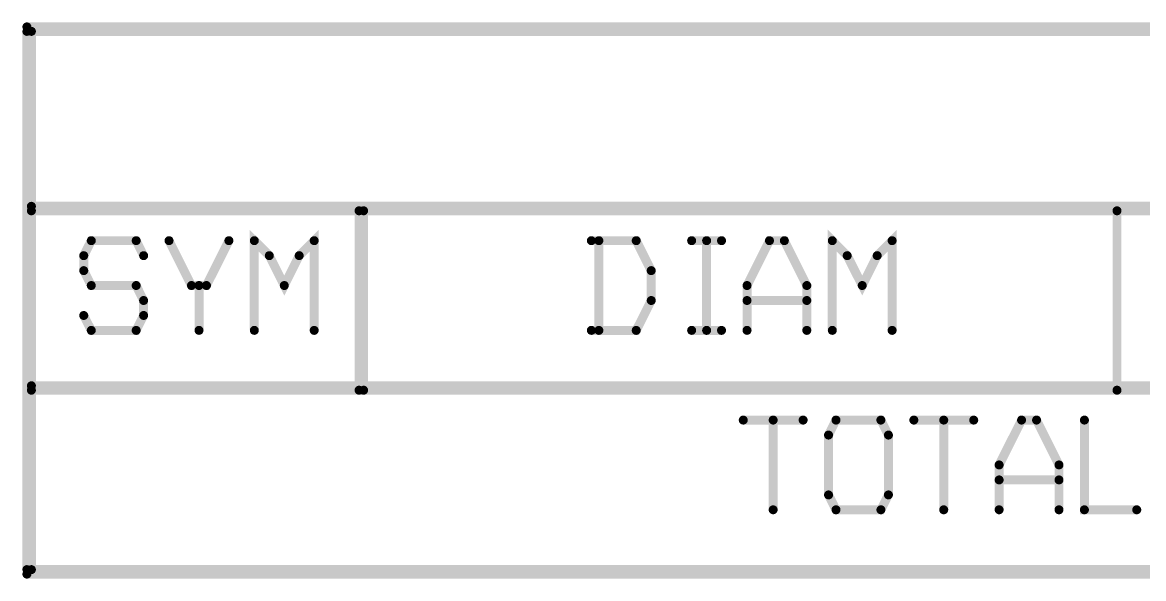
# Model space of a CAD drawing. Extents: x 0.65 to 4.39, y -1.03 to 0.74.
# Drawn here: x 0.648 to 1.897, y -1.031 to -0.411 of the extents above; entities that cross this region are included whole.
import ezdxf

# ---------------------------------------------------------------- set-up
doc = ezdxf.new("R2010")
doc.units = 0
doc.layers.add('7_I-AMG', color=1, linetype='CONTINUOUS')

msp = doc.modelspace()

# ---------------------------------------------------------------- linework, layer by layer
at = {"layer": '7_I-AMG', "const_width": 0.005}
for points in [[(0.6505, -0.416, 1), (0.6555, -0.416, 1), (0.6505, -0.416)], [(0.6505, -0.421, 1), (0.6555, -0.421, 1), (0.6505, -0.421)], [(0.6555, -0.421, 1), (0.6605, -0.421, 1), (0.6555, -0.421)], [(0.6555, -0.421, 1), (0.6605, -0.421, 1), (0.6555, -0.421)], [(0.6555, -0.616, 1), (0.6605, -0.616, 1), (0.6555, -0.616)], [(0.6555, -0.621, 1), (0.6605, -0.621, 1), (0.6555, -0.621)], [(1.0205, -0.621, 1), (1.0255, -0.621, 1), (1.0205, -0.621)], [(1.0255, -0.621, 1), (1.0305, -0.621, 1), (1.0255, -0.621)], [(1.8647, -0.621, 1), (1.8697, -0.621, 1), (1.8647, -0.621)], [(0.7222, -0.6543, 1), (0.7272, -0.6543, 1), (0.7222, -0.6543)], [(0.7222, -0.6543, 1), (0.7272, -0.6543, 1), (0.7222, -0.6543)], [(0.7722, -0.6543, 1), (0.7772, -0.6543, 1), (0.7722, -0.6543)], [(0.7722, -0.6543, 1), (0.7772, -0.6543, 1), (0.7722, -0.6543)], [(0.8088, -0.6543, 1), (0.8138, -0.6543, 1), (0.8088, -0.6543)], [(0.8755, -0.6543, 1), (0.8805, -0.6543, 1), (0.8755, -0.6543)], [(0.9038, -0.6543, 1), (0.9088, -0.6543, 1), (0.9038, -0.6543)], [(0.9038, -0.6543, 1), (0.9088, -0.6543, 1), (0.9038, -0.6543)], [(0.9705, -0.6543, 1), (0.9755, -0.6543, 1), (0.9705, -0.6543)], [(0.9705, -0.6543, 1), (0.9755, -0.6543, 1), (0.9705, -0.6543)], [(1.2792, -0.6543, 1), (1.2842, -0.6543, 1), (1.2792, -0.6543)], [(1.2876, -0.6543, 1), (1.2926, -0.6543, 1), (1.2876, -0.6543)], [(1.3292, -0.6543, 1), (1.3342, -0.6543, 1), (1.3292, -0.6543)], [(1.3292, -0.6543, 1), (1.3342, -0.6543, 1), (1.3292, -0.6543)], [(1.3909, -0.6543, 1), (1.3959, -0.6543, 1), (1.3909, -0.6543)], [(1.4076, -0.6543, 1), (1.4126, -0.6543, 1), (1.4076, -0.6543)], [(1.4242, -0.6543, 1), (1.4292, -0.6543, 1), (1.4242, -0.6543)], [(1.4776, -0.6543, 1), (1.4826, -0.6543, 1), (1.4776, -0.6543)], [(1.4776, -0.6543, 1), (1.4826, -0.6543, 1), (1.4776, -0.6543)], [(1.4942, -0.6543, 1), (1.4992, -0.6543, 1), (1.4942, -0.6543)], [(1.4942, -0.6543, 1), (1.4992, -0.6543, 1), (1.4942, -0.6543)], [(1.5476, -0.6543, 1), (1.5526, -0.6543, 1), (1.5476, -0.6543)], [(1.5476, -0.6543, 1), (1.5526, -0.6543, 1), (1.5476, -0.6543)], [(1.6142, -0.6543, 1), (1.6192, -0.6543, 1), (1.6142, -0.6543)], [(1.6142, -0.6543, 1), (1.6192, -0.6543, 1), (1.6142, -0.6543)], [(0.7138, -0.671, 1), (0.7188, -0.671, 1), (0.7138, -0.671)], [(0.7138, -0.671, 1), (0.7188, -0.671, 1), (0.7138, -0.671)], [(0.7805, -0.671, 1), (0.7855, -0.671, 1), (0.7805, -0.671)], [(0.9205, -0.671, 1), (0.9255, -0.671, 1), (0.9205, -0.671)], [(0.9205, -0.671, 1), (0.9255, -0.671, 1), (0.9205, -0.671)], [(0.9538, -0.671, 1), (0.9588, -0.671, 1), (0.9538, -0.671)], [(0.9538, -0.671, 1), (0.9588, -0.671, 1), (0.9538, -0.671)], [(1.5642, -0.671, 1), (1.5692, -0.671, 1), (1.5642, -0.671)], [(1.5642, -0.671, 1), (1.5692, -0.671, 1), (1.5642, -0.671)], [(1.5976, -0.671, 1), (1.6026, -0.671, 1), (1.5976, -0.671)], [(1.5976, -0.671, 1), (1.6026, -0.671, 1), (1.5976, -0.671)], [(0.7138, -0.6877, 1), (0.7188, -0.6877, 1), (0.7138, -0.6877)], [(0.7138, -0.6877, 1), (0.7188, -0.6877, 1), (0.7138, -0.6877)], [(1.3459, -0.6877, 1), (1.3509, -0.6877, 1), (1.3459, -0.6877)], [(1.3459, -0.6877, 1), (1.3509, -0.6877, 1), (1.3459, -0.6877)], [(0.7222, -0.7043, 1), (0.7272, -0.7043, 1), (0.7222, -0.7043)], [(0.7222, -0.7043, 1), (0.7272, -0.7043, 1), (0.7222, -0.7043)], [(0.7722, -0.7043, 1), (0.7772, -0.7043, 1), (0.7722, -0.7043)], [(0.7722, -0.7043, 1), (0.7772, -0.7043, 1), (0.7722, -0.7043)], [(0.8338, -0.7043, 1), (0.8388, -0.7043, 1), (0.8338, -0.7043)], [(0.8338, -0.7043, 1), (0.8388, -0.7043, 1), (0.8338, -0.7043)], [(0.8422, -0.7043, 1), (0.8472, -0.7043, 1), (0.8422, -0.7043)], [(0.8505, -0.7043, 1), (0.8555, -0.7043, 1), (0.8505, -0.7043)], [(0.8505, -0.7043, 1), (0.8555, -0.7043, 1), (0.8505, -0.7043)], [(0.9372, -0.7043, 1), (0.9422, -0.7043, 1), (0.9372, -0.7043)], [(0.9372, -0.7043, 1), (0.9422, -0.7043, 1), (0.9372, -0.7043)], [(1.4526, -0.7043, 1), (1.4576, -0.7043, 1), (1.4526, -0.7043)], [(1.4526, -0.7043, 1), (1.4576, -0.7043, 1), (1.4526, -0.7043)], [(1.5192, -0.7043, 1), (1.5242, -0.7043, 1), (1.5192, -0.7043)], [(1.5192, -0.7043, 1), (1.5242, -0.7043, 1), (1.5192, -0.7043)], [(1.5809, -0.7043, 1), (1.5859, -0.7043, 1), (1.5809, -0.7043)], [(1.5809, -0.7043, 1), (1.5859, -0.7043, 1), (1.5809, -0.7043)], [(0.7805, -0.721, 1), (0.7855, -0.721, 1), (0.7805, -0.721)], [(0.7805, -0.721, 1), (0.7855, -0.721, 1), (0.7805, -0.721)], [(1.3459, -0.721, 1), (1.3509, -0.721, 1), (1.3459, -0.721)], [(1.3459, -0.721, 1), (1.3509, -0.721, 1), (1.3459, -0.721)], [(1.4526, -0.721, 1), (1.4576, -0.721, 1), (1.4526, -0.721)], [(1.5192, -0.721, 1), (1.5242, -0.721, 1), (1.5192, -0.721)], [(0.7138, -0.7377, 1), (0.7188, -0.7377, 1), (0.7138, -0.7377)], [(0.7805, -0.7377, 1), (0.7855, -0.7377, 1), (0.7805, -0.7377)], [(0.7805, -0.7377, 1), (0.7855, -0.7377, 1), (0.7805, -0.7377)], [(0.7222, -0.7543, 1), (0.7272, -0.7543, 1), (0.7222, -0.7543)], [(0.7222, -0.7543, 1), (0.7272, -0.7543, 1), (0.7222, -0.7543)], [(0.7722, -0.7543, 1), (0.7772, -0.7543, 1), (0.7722, -0.7543)], [(0.7722, -0.7543, 1), (0.7772, -0.7543, 1), (0.7722, -0.7543)], [(0.8422, -0.7543, 1), (0.8472, -0.7543, 1), (0.8422, -0.7543)], [(0.9038, -0.7543, 1), (0.9088, -0.7543, 1), (0.9038, -0.7543)], [(0.9705, -0.7543, 1), (0.9755, -0.7543, 1), (0.9705, -0.7543)], [(1.2792, -0.7543, 1), (1.2842, -0.7543, 1), (1.2792, -0.7543)], [(1.2876, -0.7543, 1), (1.2926, -0.7543, 1), (1.2876, -0.7543)], [(1.3292, -0.7543, 1), (1.3342, -0.7543, 1), (1.3292, -0.7543)], [(1.3292, -0.7543, 1), (1.3342, -0.7543, 1), (1.3292, -0.7543)], [(1.3909, -0.7543, 1), (1.3959, -0.7543, 1), (1.3909, -0.7543)], [(1.4076, -0.7543, 1), (1.4126, -0.7543, 1), (1.4076, -0.7543)], [(1.4242, -0.7543, 1), (1.4292, -0.7543, 1), (1.4242, -0.7543)], [(1.4526, -0.7543, 1), (1.4576, -0.7543, 1), (1.4526, -0.7543)], [(1.5192, -0.7543, 1), (1.5242, -0.7543, 1), (1.5192, -0.7543)], [(1.5476, -0.7543, 1), (1.5526, -0.7543, 1), (1.5476, -0.7543)], [(1.6142, -0.7543, 1), (1.6192, -0.7543, 1), (1.6142, -0.7543)], [(0.6555, -0.816, 1), (0.6605, -0.816, 1), (0.6555, -0.816)], [(0.6555, -0.821, 1), (0.6605, -0.821, 1), (0.6555, -0.821)], [(1.0205, -0.821, 1), (1.0255, -0.821, 1), (1.0205, -0.821)], [(1.0255, -0.821, 1), (1.0305, -0.821, 1), (1.0255, -0.821)], [(1.8647, -0.821, 1), (1.8697, -0.821, 1), (1.8647, -0.821)], [(1.4484, -0.8543, 1), (1.4534, -0.8543, 1), (1.4484, -0.8543)], [(1.4817, -0.8543, 1), (1.4867, -0.8543, 1), (1.4817, -0.8543)], [(1.5151, -0.8543, 1), (1.5201, -0.8543, 1), (1.5151, -0.8543)], [(1.5517, -0.8543, 1), (1.5567, -0.8543, 1), (1.5517, -0.8543)], [(1.5517, -0.8543, 1), (1.5567, -0.8543, 1), (1.5517, -0.8543)], [(1.6017, -0.8543, 1), (1.6067, -0.8543, 1), (1.6017, -0.8543)], [(1.6017, -0.8543, 1), (1.6067, -0.8543, 1), (1.6017, -0.8543)], [(1.6384, -0.8543, 1), (1.6434, -0.8543, 1), (1.6384, -0.8543)], [(1.6717, -0.8543, 1), (1.6767, -0.8543, 1), (1.6717, -0.8543)], [(1.7051, -0.8543, 1), (1.7101, -0.8543, 1), (1.7051, -0.8543)], [(1.7584, -0.8543, 1), (1.7634, -0.8543, 1), (1.7584, -0.8543)], [(1.7584, -0.8543, 1), (1.7634, -0.8543, 1), (1.7584, -0.8543)], [(1.7751, -0.8543, 1), (1.7801, -0.8543, 1), (1.7751, -0.8543)], [(1.7751, -0.8543, 1), (1.7801, -0.8543, 1), (1.7751, -0.8543)], [(1.8284, -0.8543, 1), (1.8334, -0.8543, 1), (1.8284, -0.8543)], [(1.5434, -0.871, 1), (1.5484, -0.871, 1), (1.5434, -0.871)], [(1.5434, -0.871, 1), (1.5484, -0.871, 1), (1.5434, -0.871)], [(1.6101, -0.871, 1), (1.6151, -0.871, 1), (1.6101, -0.871)], [(1.6101, -0.871, 1), (1.6151, -0.871, 1), (1.6101, -0.871)], [(1.7334, -0.9043, 1), (1.7384, -0.9043, 1), (1.7334, -0.9043)], [(1.7334, -0.9043, 1), (1.7384, -0.9043, 1), (1.7334, -0.9043)], [(1.8001, -0.9043, 1), (1.8051, -0.9043, 1), (1.8001, -0.9043)], [(1.8001, -0.9043, 1), (1.8051, -0.9043, 1), (1.8001, -0.9043)], [(1.7334, -0.921, 1), (1.7384, -0.921, 1), (1.7334, -0.921)], [(1.8001, -0.921, 1), (1.8051, -0.921, 1), (1.8001, -0.921)], [(1.5434, -0.9377, 1), (1.5484, -0.9377, 1), (1.5434, -0.9377)], [(1.5434, -0.9377, 1), (1.5484, -0.9377, 1), (1.5434, -0.9377)], [(1.6101, -0.9377, 1), (1.6151, -0.9377, 1), (1.6101, -0.9377)], [(1.6101, -0.9377, 1), (1.6151, -0.9377, 1), (1.6101, -0.9377)], [(1.4817, -0.9543, 1), (1.4867, -0.9543, 1), (1.4817, -0.9543)], [(1.5517, -0.9543, 1), (1.5567, -0.9543, 1), (1.5517, -0.9543)], [(1.5517, -0.9543, 1), (1.5567, -0.9543, 1), (1.5517, -0.9543)], [(1.6017, -0.9543, 1), (1.6067, -0.9543, 1), (1.6017, -0.9543)], [(1.6017, -0.9543, 1), (1.6067, -0.9543, 1), (1.6017, -0.9543)], [(1.6717, -0.9543, 1), (1.6767, -0.9543, 1), (1.6717, -0.9543)], [(1.7334, -0.9543, 1), (1.7384, -0.9543, 1), (1.7334, -0.9543)], [(1.8001, -0.9543, 1), (1.8051, -0.9543, 1), (1.8001, -0.9543)], [(1.8284, -0.9543, 1), (1.8334, -0.9543, 1), (1.8284, -0.9543)], [(1.8284, -0.9543, 1), (1.8334, -0.9543, 1), (1.8284, -0.9543)], [(1.8867, -0.9543, 1), (1.8917, -0.9543, 1), (1.8867, -0.9543)], [(0.6505, -1.021, 1), (0.6555, -1.021, 1), (0.6505, -1.021)], [(0.6505, -1.026, 1), (0.6555, -1.026, 1), (0.6505, -1.026)], [(0.6555, -1.021, 1), (0.6605, -1.021, 1), (0.6555, -1.021)], [(0.6555, -1.021, 1), (0.6605, -1.021, 1), (0.6555, -1.021)]]:
    msp.add_lwpolyline(points, format="xyb", close=True, dxfattribs=at)
at = {"layer": '7_I-AMG', "const_width": 0.01}
for points in [[(4.388, -0.416), (0.653, -0.416)], [(0.653, -1.021), (0.653, -0.421)], [(4.383, -0.421), (0.658, -0.421)], [(0.658, -1.021), (0.658, -0.421)], [(4.383, -0.616), (0.658, -0.616)], [(4.383, -0.621), (0.658, -0.621)], [(1.023, -0.821), (1.023, -0.621)], [(1.028, -0.821), (1.028, -0.621)], [(1.8672, -0.821), (1.8672, -0.621)], [(0.783, -0.671), (0.7747, -0.6543), (0.7247, -0.6543), (0.7163, -0.671), (0.7163, -0.6877), (0.7247, -0.7043), (0.7747, -0.7043), (0.783, -0.721), (0.783, -0.7377), (0.7747, -0.7543), (0.7247, -0.7543), (0.7163, -0.7377)], [(0.878, -0.6543), (0.853, -0.7043), (0.8363, -0.7043), (0.8113, -0.6543)], [(0.973, -0.7543), (0.973, -0.6543), (0.9563, -0.671), (0.9397, -0.7043), (0.923, -0.671), (0.9063, -0.6543), (0.9063, -0.7543)], [(1.2817, -0.7543), (1.3317, -0.7543), (1.3484, -0.721), (1.3484, -0.6877), (1.3317, -0.6543), (1.2817, -0.6543)], [(1.2901, -0.7543), (1.2901, -0.6543)], [(1.4267, -0.6543), (1.3934, -0.6543)], [(1.4101, -0.7543), (1.4101, -0.6543)], [(1.5217, -0.7543), (1.5217, -0.7043), (1.4967, -0.6543), (1.4801, -0.6543), (1.4551, -0.7043), (1.4551, -0.7543)], [(1.6167, -0.7543), (1.6167, -0.6543), (1.6001, -0.671), (1.5834, -0.7043), (1.5667, -0.671), (1.5501, -0.6543), (1.5501, -0.7543)], [(0.8447, -0.7543), (0.8447, -0.7043)], [(1.5217, -0.721), (1.4551, -0.721)], [(1.4267, -0.7543), (1.3934, -0.7543)], [(4.383, -0.816), (0.658, -0.816)], [(4.383, -0.821), (0.658, -0.821)], [(1.5176, -0.8543), (1.4509, -0.8543)], [(1.4842, -0.9543), (1.4842, -0.8543)], [(1.5542, -0.9543), (1.5459, -0.9377), (1.5459, -0.871), (1.5542, -0.8543), (1.6042, -0.8543), (1.6126, -0.871), (1.6126, -0.9377), (1.6042, -0.9543), (1.5542, -0.9543)], [(1.7076, -0.8543), (1.6409, -0.8543)], [(1.6742, -0.9543), (1.6742, -0.8543)], [(1.8026, -0.9543), (1.8026, -0.9043), (1.7776, -0.8543), (1.7609, -0.8543), (1.7359, -0.9043), (1.7359, -0.9543)], [(1.8892, -0.9543), (1.8309, -0.9543), (1.8309, -0.8543)], [(1.8026, -0.921), (1.7359, -0.921)], [(4.388, -1.026), (0.653, -1.026)], [(4.383, -1.021), (0.658, -1.021)]]:
    msp.add_lwpolyline(points, dxfattribs=at)

doc.saveas('drawing.dxf')
